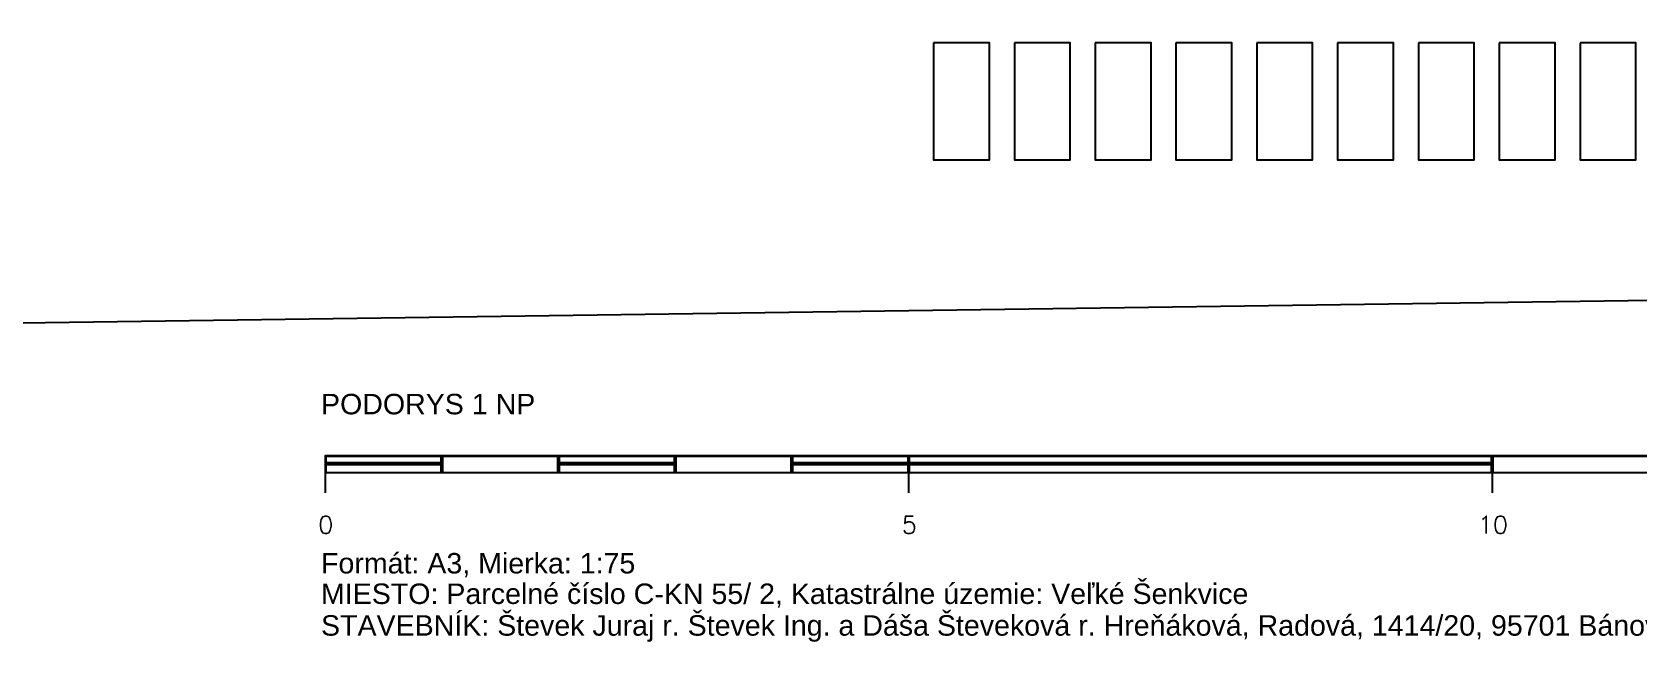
# Model space of a CAD drawing. Header units: millimetres. Extents: x 465413 to 948826, y 2516576 to 3795663.
# Drawn here: x 864019 to 877763, y 2783684 to 2788897 of the extents above; entities that cross this region are included whole.
import ezdxf
from ezdxf.enums import TextEntityAlignment as Align

# ---------------------------------------------------------------- set-up
doc = ezdxf.new("R2010")
doc.units = ezdxf.units.MM
for name, color, linetype in [('DIM_100', 64, 'Continuous'), ('MUR-POH', 64, 'Continuous'), ('MUR_REZ', 3, 'Continuous'), ('TXT_50_MIESTN', 7, 'Continuous')]:
    doc.layers.add(name, color=color, linetype=linetype)
doc.styles.add('ARIAL', font='arial.ttf', dxfattribs={"height": 250})
doc.styles.add('SIMPLEX', font='SIMPLEX.SHX', dxfattribs={"width": 0.7})

msp = doc.modelspace()

# ---------------------------------------------------------------- linework, layer by layer
at = {"layer": 'MUR-POH', "color": 252, "flags": 128}
for points in [[(871734.6, 2788807.1), (871734.6, 2787806.7), (872212.7, 2787806.7), (872212.7, 2788807.1)], [(872426.2, 2788807.1), (872426.2, 2787806.7), (872904.3, 2787806.7), (872904.3, 2788807.1)], [(873117.9, 2788807.1), (873117.9, 2787806.7), (873595.9, 2787806.7), (873595.9, 2788807.1)], [(873809.5, 2788807.1), (873809.5, 2787806.7), (874287.6, 2787806.7), (874287.6, 2788807.1)], [(874501.2, 2788807.1), (874501.2, 2787806.7), (874979.2, 2787806.7), (874979.2, 2788807.1)], [(875192.8, 2788807.1), (875192.8, 2787806.7), (875670.9, 2787806.7), (875670.9, 2788807.1)], [(875884.4, 2788807.1), (875884.4, 2787806.7), (876362.5, 2787806.7), (876362.5, 2788807.1)], [(876576.1, 2788807.1), (876576.1, 2787806.7), (877054.1, 2787806.7), (877054.1, 2788807.1)], [(877267.7, 2788807.1), (877267.7, 2787806.7), (877745.8, 2787806.7), (877745.8, 2788807.1)]]:
    msp.add_lwpolyline(points, close=True, dxfattribs=at)
at = {"layer": 'MUR-POH', "flags": 128}
for points in [[(871515.8, 2785274.6), (866526.4, 2785274.6), (866526.4, 2785132), (871515.8, 2785132), (871515.8, 2785274.6), (871515.8, 2785274.6)], [(867520, 2785274.6), (866526.4, 2785274.6), (866526.4, 2785218.7), (867520, 2785218.7), (867520, 2785274.6), (867520, 2785274.6)], [(867520, 2785213.5), (866526.4, 2785213.5), (866526.4, 2785208.5), (867520, 2785208.5), (867520, 2785213.5), (867520, 2785213.5)], [(867520, 2785203.2), (866526.4, 2785203.2), (866526.4, 2785132), (867520, 2785132), (867520, 2785203.2), (867520, 2785203.2)], [(866531.7, 2785132), (871515.8, 2785132), (871515.8, 2785269.3), (866531.7, 2785269.3), (866531.7, 2785132), (866531.7, 2785132)], [(866531.7, 2785218.7), (867520, 2785218.7), (867520, 2785269.3), (866531.7, 2785269.3), (866531.7, 2785218.7), (866531.7, 2785218.7)], [(866531.7, 2785208.5), (867520, 2785208.5), (867520, 2785208.2), (866531.7, 2785208.2), (866531.7, 2785208.5), (866531.7, 2785208.5)], [(866531.7, 2785132), (867520, 2785132), (867520, 2785197.9), (866531.7, 2785197.9), (866531.7, 2785132), (866531.7, 2785132)], [(868519, 2785274.6), (867525.3, 2785274.6), (867525.3, 2785132), (868519, 2785132), (868519, 2785274.6), (868519, 2785274.6)], [(867530.6, 2785132), (868519, 2785132), (868519, 2785269.3), (867530.6, 2785269.3), (867530.6, 2785132), (867530.6, 2785132)], [(869517.9, 2785274.6), (868524.3, 2785274.6), (868524.3, 2785218.7), (869517.9, 2785218.7), (869517.9, 2785274.6), (869517.9, 2785274.6)], [(869517.9, 2785213.5), (868524.3, 2785213.5), (868524.3, 2785208.5), (869517.9, 2785208.5), (869517.9, 2785213.5), (869517.9, 2785213.5)], [(869517.9, 2785203.2), (868524.3, 2785203.2), (868524.3, 2785132), (869517.9, 2785132), (869517.9, 2785203.2), (869517.9, 2785203.2)], [(868529.6, 2785218.7), (869517.9, 2785218.7), (869517.9, 2785269.3), (868529.6, 2785269.3), (868529.6, 2785218.7), (868529.6, 2785218.7)], [(868529.6, 2785208.5), (869517.9, 2785208.5), (869517.9, 2785208.2), (868529.6, 2785208.2), (868529.6, 2785208.5), (868529.6, 2785208.5)], [(868529.6, 2785132), (869517.9, 2785132), (869517.9, 2785197.9), (868529.6, 2785197.9), (868529.6, 2785132), (868529.6, 2785132)], [(870516.9, 2785274.6), (869523.2, 2785274.6), (869523.2, 2785132), (870516.9, 2785132), (870516.9, 2785274.6), (870516.9, 2785274.6)], [(869528.5, 2785132), (870516.9, 2785132), (870516.9, 2785269.3), (869528.5, 2785269.3), (869528.5, 2785132), (869528.5, 2785132)], [(871515.8, 2785274.6), (870522.2, 2785274.6), (870522.2, 2785218.7), (871515.8, 2785218.7), (871515.8, 2785274.6), (871515.8, 2785274.6)], [(871515.8, 2785213.5), (870522.2, 2785213.5), (870522.2, 2785208.5), (871515.8, 2785208.5), (871515.8, 2785213.5), (871515.8, 2785213.5)], [(871515.8, 2785203.2), (870522.2, 2785203.2), (870522.2, 2785132), (871515.8, 2785132), (871515.8, 2785203.2), (871515.8, 2785203.2)], [(870527.4, 2785218.7), (871515.8, 2785218.7), (871515.8, 2785269.3), (870527.4, 2785269.3), (870527.4, 2785218.7), (870527.4, 2785218.7)], [(870527.4, 2785208.5), (871515.8, 2785208.5), (871515.8, 2785208.2), (870527.4, 2785208.2), (870527.4, 2785208.5), (870527.4, 2785208.5)], [(870527.4, 2785132), (871515.8, 2785132), (871515.8, 2785197.9), (870527.4, 2785197.9), (870527.4, 2785132), (870527.4, 2785132)], [(876510.5, 2785274.6), (871521.1, 2785274.6), (871521.1, 2785218.7), (876510.5, 2785218.7), (876510.5, 2785274.6), (876510.5, 2785274.6)], [(876510.5, 2785213.5), (871521.1, 2785213.5), (871521.1, 2785208.5), (876510.5, 2785208.5), (876510.5, 2785213.5), (876510.5, 2785213.5)], [(876510.5, 2785203.2), (871521.1, 2785203.2), (871521.1, 2785132), (876510.5, 2785132), (876510.5, 2785203.2), (876510.5, 2785203.2)], [(871526.4, 2785218.7), (876510.5, 2785218.7), (876510.5, 2785269.3), (871526.4, 2785269.3), (871526.4, 2785218.7), (871526.4, 2785218.7)], [(871526.4, 2785208.5), (876510.5, 2785208.5), (876510.5, 2785208.2), (871526.4, 2785208.2), (871526.4, 2785208.5), (871526.4, 2785208.5)], [(871526.4, 2785132), (876510.5, 2785132), (876510.5, 2785197.9), (871526.4, 2785197.9), (871526.4, 2785132), (871526.4, 2785132)], [(881505.2, 2785274.6), (876515.8, 2785274.6), (876515.8, 2785132), (881505.2, 2785132), (881505.2, 2785274.6), (881505.2, 2785274.6)], [(876521.1, 2785132), (881505.2, 2785132), (881505.2, 2785269.3), (876521.1, 2785269.3), (876521.1, 2785132), (876521.1, 2785132)], [(866526.4, 2785126.7), (866526.4, 2784957.5)], [(866526.4, 2785126.7), (866526.4, 2784957.5)], [(871521.1, 2785126.7), (871521.1, 2784957.5)], [(871521.1, 2785126.7), (871521.1, 2784957.5)], [(876515.8, 2785126.7), (876515.8, 2784957.5)]]:
    msp.add_lwpolyline(points, dxfattribs=at)
at = {"layer": 'MUR_REZ', "flags": 128}
msp.add_lwpolyline([(894508.2, 2786834.3), (861053.7, 2786367.9), (842089.5, 2786361), (841965.4, 2798682.4), (859491.4, 2798842.2), (894148.2, 2798842.2), (894508.2, 2786834.3)], dxfattribs=at)

# ---------------------------------------------------------------- texts
at = {"layer": 'DIM_100', "color": 1, "style": 'SIMPLEX'}
for s, p in [('0', (866532.9, 2784610.2)), ('5', (871527.6, 2784610.2)), ('10', (876522.3, 2784610.2))]:
    msp.add_text(s, height=150, rotation=360, dxfattribs=at).set_placement(p, align=Align.CENTER)
at = {"layer": 'TXT_50_MIESTN', "style": 'ARIAL'}
msp.add_text('PODORYS 1 NP', height=175, dxfattribs=at).set_placement((866491.8, 2785629.9))
for s, p in [('Formát: A3, Mierka: 1:75', (866491.8, 2784269)), ('MIESTO: Parcelné číslo C-KN 55/ 2, Katastrálne územie:^JVeľké Šenkvice', (866491.8, 2784008.3)), ('STAVEBNÍK: Števek Juraj r. Števek Ing. a Dáša Števeková r. Hreňáková, Radová, 1414/20, 95701 Bánovce nad Bebravou,', (866491.8, 2783737.2))]:
    msp.add_text(s, height=175, rotation=360, dxfattribs=at).set_placement(p)

doc.saveas('drawing.dxf')
